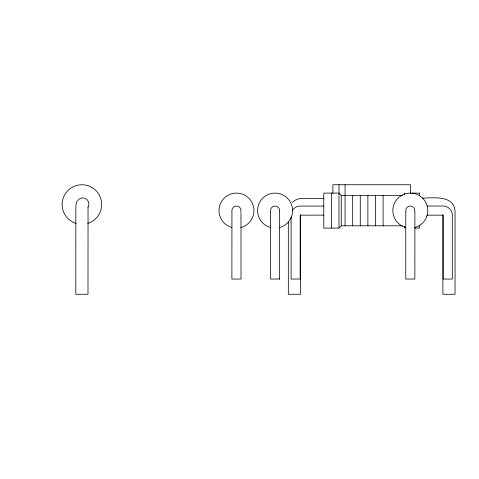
<?xml version="1.0" encoding="UTF-8"?>
<svg xmlns="http://www.w3.org/2000/svg" width="479" height="479" viewBox="0 0 479 479"><rect width="100%" height="100%" fill="white"/><g stroke="black" fill="none" stroke-linecap="round" stroke-linejoin="round"><path stroke-width="0.72" d="M88.04 206.742L87.992 294.262L75.82 294.262L75.844 208.143L75.957 204.539L76.88 201.252M292.286 210.598C293.896 207.952 296.782 206.156 299.896 206.072L323.774 206.072M402.115 195.905L402.115 195.384L341.264 195.384L338.982 193.103L323.774 193.103L323.774 228.094L338.982 228.094L341.264 225.807L402.115 225.807L402.115 225.292M292.304 202.401L295.148 200.216L298.465 198.845L301.62 198.426L323.966 198.426M427.07 206.036L443.482 206.036C448.152 206.102 452.248 210.191 452.308 214.861L452.308 279.053L443.189 279.053L443.189 215.46M323.774 215.125L300.195 215.161L300.159 279.053L291.106 279.053L291.106 217.101M426.879 215.161L442.883 215.161M414.766 228.094L419.604 228.094L419.604 225.747M279.658 279.053L270.533 279.053L270.533 212.017M422.466 198.084C433.669 197.995 454.296 194.809 455.05 211.616L455.05 294.262L442.883 294.262L442.883 214.646M419.604 195.45L419.604 193.103L412 193.103L412 193.702M414.892 211.85L414.856 279.053L405.767 279.053L405.767 212.017M410.479 193.259L410.479 184.738L332.899 184.738L332.899 193.259M404.396 193.103L404.396 194.863M404.396 226.328L404.396 228.094M383.098 195.384L383.098 225.807M375.494 195.384L375.494 225.807M367.884 195.384L367.884 225.807M360.28 195.384L360.28 225.807M352.676 195.384L352.676 225.807M345.072 184.738L345.072 225.807M341.264 195.384L341.264 225.807M338.982 184.738L338.982 228.094M331.378 193.103L331.378 228.094M300.501 214.748L300.501 294.262L288.328 294.262L288.328 222.13M279.658 211.85L279.622 279.053M240.985 213.173L241.021 279.053L231.896 279.053L231.932 211.52M405.803 227.495A17.495 17.495 0 0 1 395.995 200.563A17.495 17.495 0 0 1 424.657 200.563A17.495 17.495 0 0 1 414.856 227.495M405.952 211.892A4.562 4.562 0 0 1 410.21 206.036A4.562 4.562 0 0 1 414.766 211.664M270.569 227.495A17.495 17.495 0 0 1 260.768 200.563A17.495 17.495 0 0 1 289.424 200.563A17.495 17.495 0 0 1 279.622 227.495M270.719 211.892A4.562 4.562 0 0 1 274.976 206.036A4.562 4.562 0 0 1 279.532 211.664M231.932 227.495A17.495 17.495 0 0 1 222.13 200.563A17.495 17.495 0 0 1 250.786 200.563A17.495 17.495 0 0 1 240.985 227.495M231.938 211.209A4.562 4.562 0 0 1 237.039 206.072A4.562 4.562 0 0 1 240.68 212.329M76.083 223.412A19.777 19.777 0 0 1 65.851 192.971A19.777 19.777 0 0 1 97.961 192.971A19.777 19.777 0 0 1 87.729 223.412M77.598 200.845A6.083 6.083 0 0 1 85.957 198.815A6.083 6.083 0 0 1 87.992 207.173"/></g></svg>
